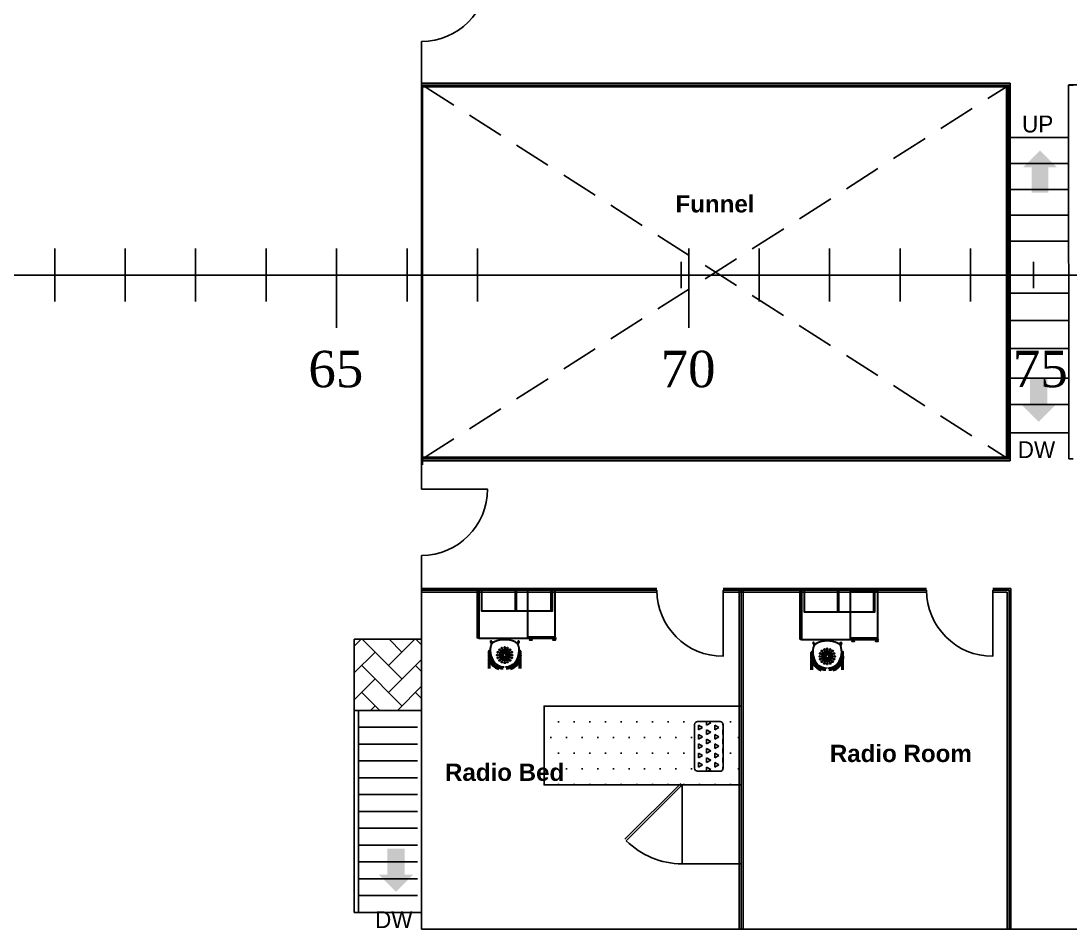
# Model space of a CAD drawing. Header units: millimetres. Extents: x 2592 to 2762, y 1632 to 1753.
# Drawn here: x 2659.65 to 2673.73, y 1659.13 to 1671.31 of the extents above; entities that cross this region are included whole.
import ezdxf

# ---------------------------------------------------------------- set-up
doc = ezdxf.new("R2010")
doc.units = ezdxf.units.MM
doc.linetypes.add('ASVLTYPE', pattern=[0.75, 0.5, -0.25])
for name, color, linetype in [('-1', 7, 'Continuous'), ('01', 7, 'Continuous'), ('15', 7, 'Continuous'), ('Layer3', 7, 'Continuous')]:
    doc.layers.add(name, color=color, linetype=linetype)
doc.layers.add('FURNITURE', color=7, linetype='Continuous', lineweight=30)
doc.layers.add('Layer4', color=7, linetype='Continuous', lineweight=30)
doc.styles.add('ASU', font='isocp.shx', dxfattribs={"height": 0.005})
doc.styles.add('holek', font='', dxfattribs={"height": 2})
doc.styles.get("Standard").update_dxf_attribs({"font": 'Arial.ttf'})
doc.styles.get('holek').set_extended_font_data('Vani')

msp = doc.modelspace()

# ---------------------------------------------------------------- hatches: boundary and pattern name
h = msp.add_hatch()
h.set_pattern_fill('DOTS', color=105, scale=0.132226, style=0)
h.set_pattern_definition([(180, (3465.99324, 1918.8345), (-0.10495441, 0.209908816), [0, -0.209908816])])
h.paths.add_polyline_path([(2666.676, 1661.06), (2669.321, 1661.06), (2669.321, 1662.118), (2666.676, 1662.118)])
h.paths.add_polyline_path([(2668.697, 1661.888, -0.414214), (2668.737, 1661.928), (2669.041, 1661.928, -0.414214), (2669.08, 1661.888), (2669.08, 1661.301, -0.414214), (2669.041, 1661.261), (2668.737, 1661.261, -0.414214), (2668.697, 1661.301)], flags=16)
h = msp.add_hatch()
h.set_pattern_fill('TRIANG', color=1, scale=0.013223, angle=-90, style=0)
h.set_pattern_definition([(210, (2633.68117, 1891.55651), (-0.109071806, 0.06297263), [0.062972646, -0.062972646]), (150, (2633.68117, 1891.55651), (-8e-09, 0.12594527), [0.062972646, -0.062972646]), (270, (2633.62663, 1891.58799), (-0.1090718, -0.06297264), [0.062972646, -0.062972646])])
h.paths.add_polyline_path([(2668.696, 1661.872, -0.414214), (2668.735, 1661.911), (2669.039, 1661.911, -0.414214), (2669.079, 1661.872), (2669.079, 1661.284, -0.414214), (2669.039, 1661.244), (2668.735, 1661.244, -0.414214), (2668.696, 1661.284)])
at = {"layer": '01'}
h = msp.add_hatch(dxfattribs=at)
h.set_pattern_fill('AR-HBONE', color=2, scale=0.0637, style=0)
h.set_pattern_definition([(45, (1838.68263, 1638.5197), (5e-16, 0.36034235), [0.76440155, -0.25480052]), (135, (1838.8628, 1638.69988), (5e-16, 0.36034235), [0.76440155, -0.25480052])])
h.paths.add_polyline_path([(2665.03, 1662.06), (2665.03, 1663.017), (2664.127, 1663.017), (2664.127, 1662.06)])
at = {"layer": 'Layer4'}
for points in [[(2673.218, 1669.008), (2673.444, 1669.008), (2673.444, 1669.347), (2673.557, 1669.347), (2673.331, 1669.573), (2673.105, 1669.347), (2673.218, 1669.347)], [(2673.43, 1666.511), (2673.198, 1666.511), (2673.198, 1666.164), (2673.083, 1666.164), (2673.314, 1665.932), (2673.546, 1666.164), (2673.43, 1666.164)], [(2664.802, 1660.205), (2664.571, 1660.205), (2664.571, 1659.857), (2664.455, 1659.857), (2664.686, 1659.626), (2664.918, 1659.857), (2664.802, 1659.857)]]:
    msp.add_hatch(color=256, dxfattribs=at).paths.add_polyline_path(points)

# ---------------------------------------------------------------- linework, layer by layer
at = {"layer": '-1', "color": 7}
for points in [[(2665.03, 1671.922), (2665.916, 1671.922, -0.413453), (2665.03, 1671.034)], [(2665.03, 1665.028), (2665.916, 1665.028, -0.413453), (2665.03, 1664.14)], [(2669.077, 1663.672), (2669.077, 1662.786, -0.413453), (2668.189, 1663.672)], [(2672.697, 1663.672), (2672.697, 1662.786, -0.413453), (2671.809, 1663.672)]]:
    msp.add_lwpolyline(points, format="xyb", dxfattribs=at)
for p, q in [((2665.041, 1670.475), (2672.931, 1670.475)), ((2665.041, 1665.354), (2665.041, 1670.45)), ((2672.917, 1670.45), (2665.041, 1670.45)), ((2665.041, 1670.425), (2672.881, 1670.425)), ((2672.881, 1670.425), (2672.881, 1665.46)), ((2672.931, 1670.475), (2672.931, 1665.41)), ((2673.929, 1670.455), (2673.716, 1670.455)), ((2673.775, 1670.451), (2673.716, 1670.451)), ((2673.718, 1665.663), (2673.716, 1670.451)), ((2672.907, 1669.745), (2673.718, 1669.745)), ((2672.907, 1669.397), (2673.718, 1669.397)), ((2672.907, 1669.05), (2673.718, 1669.05)), ((2672.907, 1668.703), (2673.718, 1668.703)), ((2660.107, 1667.902), (2660.107, 1668.256)), ((2661.053, 1667.902), (2661.053, 1668.256)), ((2661.998, 1667.902), (2661.998, 1668.256)), ((2662.944, 1667.902), (2662.944, 1668.256)), ((2663.889, 1667.902), (2663.889, 1668.256)), ((2664.835, 1667.902), (2664.835, 1668.256)), ((2665.781, 1667.902), (2665.781, 1668.256)), ((2668.617, 1667.902), (2668.617, 1668.256)), ((2669.563, 1667.902), (2669.563, 1668.256)), ((2670.508, 1667.902), (2670.508, 1668.256)), ((2671.454, 1667.902), (2671.454, 1668.256)), ((2672.4, 1667.902), (2672.4, 1668.256)), ((2672.909, 1668.355), (2673.719, 1668.355)), ((2668.515, 1667.725), (2668.515, 1668.079)), ((2673.243, 1667.725), (2673.243, 1668.079)), ((2660.107, 1667.902), (2660.107, 1667.548)), ((2661.053, 1667.902), (2661.053, 1667.548)), ((2661.998, 1667.902), (2661.998, 1667.548)), ((2662.944, 1667.902), (2662.944, 1667.548)), ((2663.889, 1667.902), (2663.889, 1667.548)), ((2664.835, 1667.902), (2664.835, 1667.548)), ((2665.781, 1667.902), (2665.781, 1667.548)), ((2668.617, 1667.902), (2668.617, 1667.548)), ((2669.563, 1667.902), (2669.563, 1667.548)), ((2670.508, 1667.902), (2670.508, 1667.548)), ((2671.454, 1667.902), (2671.454, 1667.548)), ((2672.4, 1667.902), (2672.4, 1667.548)), ((2663.889, 1667.548), (2663.889, 1667.195)), ((2668.617, 1667.548), (2668.617, 1667.195)), ((2673.718, 1667.66), (2672.907, 1667.66)), ((2673.718, 1667.29), (2672.907, 1667.29)), ((2673.718, 1666.916), (2672.907, 1666.916)), ((2673.718, 1666.518), (2672.907, 1666.518)), ((2673.718, 1666.165), (2672.907, 1666.165)), ((2673.718, 1665.784), (2672.907, 1665.784)), ((2672.881, 1665.46), (2665.03, 1665.46)), ((2672.931, 1665.41), (2665.03, 1665.41)), ((2668.189, 1663.697), (2665.03, 1663.697)), ((2668.189, 1663.647), (2665.03, 1663.647)), ((2671.809, 1663.697), (2669.077, 1663.697)), ((2671.809, 1663.647), (2669.077, 1663.647)), ((2669.296, 1663.672), (2669.296, 1659.127)), ((2669.346, 1663.672), (2669.346, 1659.127)), ((2672.942, 1663.697), (2672.697, 1663.697)), ((2672.892, 1663.647), (2672.697, 1663.647)), ((2672.892, 1659.127), (2672.892, 1663.647)), ((2672.942, 1659.127), (2672.942, 1663.697))]:
    msp.add_line(p, q)
at = {"linetype": 'ASVLTYPE'}
for p, q in [((2665.041, 1665.435), (2672.917, 1670.45)), ((2665.041, 1670.45), (2672.906, 1665.435))]:
    msp.add_line(p, q, dxfattribs=at)
at = {"ltscale": 5}
msp.add_line((2593.688, 1667.902), (2702.658, 1667.902), dxfattribs=at)
at = {"color": 0}
msp.add_line((2664.127, 1661.395), (2664.127, 1662.06), dxfattribs=at)
at = {"color": 2}
for p, q in [((2668.509, 1661.079), (2667.761, 1660.331)), ((2668.527, 1661.06), (2667.779, 1660.312)), ((2668.527, 1661.06), (2668.527, 1660.002)), ((2668.527, 1661.06), (2669.321, 1661.06)), ((2668.527, 1661.06), (2669.321, 1661.06)), ((2668.527, 1660.002), (2669.321, 1660.002))]:
    msp.add_line(p, q, dxfattribs=at)
msp.add_lwpolyline([(2664.127, 1663.017), (2665.03, 1663.017), (2665.03, 1662.06), (2664.127, 1662.06)], close=True, dxfattribs=at)
for points in [[(2664.127, 1661.395), (2664.127, 1662.06)], [(2664.127, 1662.06), (2665.03, 1662.06)], [(2664.183, 1660.479), (2664.183, 1662.06)], [(2664.183, 1661.834), (2664.974, 1661.834)], [(2664.183, 1661.608), (2664.974, 1661.608)], [(2664.127, 1659.35), (2664.127, 1661.395)], [(2664.183, 1661.383), (2664.974, 1661.383)], [(2664.183, 1661.157), (2664.974, 1661.157)], [(2664.183, 1660.931), (2664.974, 1660.931)], [(2664.183, 1659.35), (2664.183, 1660.805)], [(2664.183, 1660.705), (2664.974, 1660.705)], [(2664.183, 1660.479), (2664.974, 1660.479)], [(2664.183, 1660.253), (2664.974, 1660.253)], [(2664.183, 1660.028), (2664.974, 1660.028)], [(2664.183, 1659.802), (2664.974, 1659.802)], [(2664.183, 1659.802), (2664.974, 1659.802)], [(2664.183, 1659.576), (2664.974, 1659.576)], [(2665.03, 1659.35), (2664.127, 1659.35)]]:
    msp.add_lwpolyline(points)
msp.add_lwpolyline([(2669.321, 1661.06), (2666.676, 1661.06), (2666.676, 1662.118), (2669.321, 1662.118)], close=True)
at = {"color": 1}
msp.add_lwpolyline([(2668.696, 1661.284), (2668.696, 1661.872, -0.414214), (2668.735, 1661.911), (2669.039, 1661.911, -0.414214), (2669.079, 1661.872), (2669.079, 1661.284, -0.414214), (2669.039, 1661.244), (2668.735, 1661.244, -0.414214)], format="xyb", close=True, dxfattribs=at)
at = {"color": 2}
msp.add_arc((2668.527, 1661.06), 1.058, 225, 270, dxfattribs=at)
at = {"layer": '15'}
for points in [[(2672.917, 1665.435), (2672.917, 1666.983)], [(2672.917, 1662.769), (2672.917, 1663.672)]]:
    msp.add_lwpolyline(points, dxfattribs=at)
at = {"layer": 'FURNITURE', "color": 3}
for p, q in [((2665.799, 1663.028), (2666.841, 1663.028)), ((2670.129, 1663.011), (2671.17, 1663.011))]:
    msp.add_line(p, q, dxfattribs=at)
at = {"layer": 'FURNITURE', "color": 3, "ltscale": 0.1}
for p, q in [((2665.955, 1662.978), (2665.969, 1662.945)), ((2665.97, 1662.985), (2665.981, 1662.96)), ((2666.323, 1662.985), (2666.313, 1662.96)), ((2666.338, 1662.978), (2666.324, 1662.945)), ((2670.285, 1662.961), (2670.299, 1662.927)), ((2670.3, 1662.968), (2670.31, 1662.943)), ((2670.653, 1662.968), (2670.642, 1662.943)), ((2670.668, 1662.961), (2670.654, 1662.927)), ((2665.951, 1662.803), (2665.929, 1662.803)), ((2665.932, 1662.803), (2665.932, 1662.855)), ((2665.932, 1662.622), (2665.932, 1662.76)), ((2665.948, 1662.803), (2665.948, 1662.855)), ((2665.955, 1662.774), (2665.969, 1662.774)), ((2666.062, 1662.786), (2666.062, 1662.786)), ((2666.339, 1662.774), (2666.325, 1662.774)), ((2666.342, 1662.803), (2666.364, 1662.803)), ((2666.345, 1662.803), (2666.345, 1662.855)), ((2666.362, 1662.803), (2666.362, 1662.855)), ((2666.362, 1662.622), (2666.362, 1662.76)), ((2670.281, 1662.786), (2670.259, 1662.786)), ((2670.261, 1662.786), (2670.261, 1662.838)), ((2670.278, 1662.786), (2670.278, 1662.838)), ((2670.391, 1662.769), (2670.392, 1662.769)), ((2670.672, 1662.786), (2670.694, 1662.786)), ((2670.675, 1662.786), (2670.675, 1662.838)), ((2670.691, 1662.786), (2670.691, 1662.838)), ((2665.948, 1662.622), (2665.948, 1662.713)), ((2665.959, 1662.757), (2665.976, 1662.757)), ((2666.335, 1662.757), (2666.318, 1662.757)), ((2666.345, 1662.622), (2666.345, 1662.713)), ((2670.261, 1662.605), (2670.261, 1662.743)), ((2670.278, 1662.605), (2670.278, 1662.696)), ((2670.285, 1662.757), (2670.298, 1662.757)), ((2670.288, 1662.74), (2670.306, 1662.74)), ((2670.665, 1662.74), (2670.647, 1662.74)), ((2670.668, 1662.757), (2670.654, 1662.757)), ((2670.675, 1662.605), (2670.675, 1662.696)), ((2670.691, 1662.605), (2670.691, 1662.743))]:
    msp.add_line(p, q, dxfattribs=at)
at = {"layer": 'FURNITURE', "color": 3, "ltscale": 0.1, "flags": 128}
for points in [[(2665.783, 1663.028), (2665.783, 1663.689), (2665.799, 1663.689), (2665.799, 1663.028)], [(2666.788, 1663.689), (2665.835, 1663.689), (2665.835, 1663.398), (2666.788, 1663.398)], [(2666.823, 1663.046), (2666.823, 1663.672), (2666.453, 1663.672), (2666.453, 1663.046)], [(2670.112, 1663.011), (2670.112, 1663.672), (2670.129, 1663.672), (2670.129, 1663.011)], [(2671.117, 1663.672), (2670.165, 1663.672), (2670.165, 1663.381), (2671.117, 1663.381)], [(2671.153, 1663.029), (2671.153, 1663.654), (2670.783, 1663.654), (2670.783, 1663.029)], [(2666.821, 1663.045), (2666.456, 1663.045), (2666.456, 1663.028), (2666.821, 1663.028)], [(2671.151, 1663.028), (2670.785, 1663.028), (2670.785, 1663.011), (2671.151, 1663.011)]]:
    msp.add_lwpolyline(points, close=True, dxfattribs=at)
for points in [[(2666.286, 1663.689), (2666.286, 1663.398), (2666.303, 1663.398), (2666.303, 1663.689)], [(2666.771, 1663.398), (2666.771, 1663.689)], [(2670.616, 1663.672), (2670.616, 1663.381), (2670.633, 1663.381), (2670.633, 1663.672)], [(2671.101, 1663.381), (2671.101, 1663.672)]]:
    msp.add_lwpolyline(points, dxfattribs=at)
at = {"layer": 'FURNITURE', "color": 3, "ltscale": 0.1}
for points in [[(2666.483, 1663.024), (2666.483, 1663.028), (2666.509, 1663.028)], [(2666.509, 1663.008), (2666.509, 1663.002), (2666.483, 1663.002), (2666.483, 1663.008)], [(2666.509, 1663.028), (2666.509, 1663.024)], [(2666.799, 1663.024), (2666.799, 1663.028), (2666.826, 1663.028)], [(2666.826, 1663.008), (2666.826, 1663.002), (2666.799, 1663.002), (2666.799, 1663.008)], [(2670.812, 1663.007), (2670.812, 1663.011), (2670.839, 1663.011)], [(2670.839, 1662.991), (2670.839, 1662.985), (2670.812, 1662.985), (2670.812, 1662.991)], [(2670.839, 1663.011), (2670.839, 1663.007)], [(2671.129, 1663.007), (2671.129, 1663.011), (2671.155, 1663.011)], [(2671.155, 1662.991), (2671.155, 1662.985), (2671.129, 1662.985), (2671.129, 1662.991)]]:
    msp.add_lwpolyline(points, dxfattribs=at)
for centre, radius in [((2666.108, 1662.896), 0.00705), ((2666.147, 1662.904), 0.00705), ((2666.185, 1662.896), 0.00705), ((2666.045, 1662.802), 0.00705), ((2666.053, 1662.841), 0.00705), ((2666.053, 1662.764), 0.00705), ((2666.075, 1662.874), 0.00705), ((2666.071, 1662.802), 0.00308), ((2666.077, 1662.832), 0.00308), ((2666.077, 1662.773), 0.00308), ((2666.089, 1662.802), 0.00308), ((2666.093, 1662.856), 0.00308), ((2666.093, 1662.825), 0.00308), ((2666.093, 1662.78), 0.00308), ((2666.106, 1662.844), 0.00308), ((2666.106, 1662.761), 0.00308), ((2666.106, 1662.802), 0.00308), ((2666.109, 1662.818), 0.00308), ((2666.109, 1662.787), 0.00308), ((2666.118, 1662.873), 0.00308), ((2666.118, 1662.831), 0.00308), ((2666.118, 1662.774), 0.00308), ((2666.124, 1662.856), 0.00308), ((2666.125, 1662.81), 0.00308), ((2666.125, 1662.795), 0.00308), ((2666.131, 1662.84), 0.00308), ((2666.131, 1662.765), 0.00308), ((2666.133, 1662.821), 0.00308), ((2666.133, 1662.784), 0.00308), ((2666.147, 1662.878), 0.00308), ((2666.147, 1662.861), 0.00308), ((2666.147, 1662.843), 0.00308), ((2666.147, 1662.825), 0.00308), ((2666.147, 1662.78), 0.00308), ((2666.147, 1662.762), 0.00308), ((2666.16, 1662.821), 0.00308), ((2666.16, 1662.784), 0.00308), ((2666.162, 1662.84), 0.00308), ((2666.162, 1662.765), 0.00308), ((2666.168, 1662.81), 0.00308), ((2666.168, 1662.795), 0.00308), ((2666.169, 1662.856), 0.00308), ((2666.175, 1662.831), 0.00308), ((2666.175, 1662.774), 0.00308), ((2666.176, 1662.873), 0.00308), ((2666.184, 1662.818), 0.00308), ((2666.184, 1662.787), 0.00308), ((2666.187, 1662.802), 0.00308), ((2666.188, 1662.844), 0.00308), ((2666.188, 1662.761), 0.00308), ((2666.2, 1662.856), 0.00308), ((2666.2, 1662.825), 0.00308), ((2666.2, 1662.78), 0.00308), ((2666.205, 1662.802), 0.00308), ((2666.218, 1662.874), 0.00705), ((2666.217, 1662.832), 0.00308), ((2666.217, 1662.773), 0.00308), ((2666.222, 1662.802), 0.00308), ((2666.24, 1662.841), 0.00705), ((2666.24, 1662.764), 0.00705), ((2666.248, 1662.802), 0.00705), ((2670.375, 1662.785), 0.00705), ((2670.383, 1662.824), 0.00705), ((2670.405, 1662.857), 0.00705), ((2670.401, 1662.785), 0.00308), ((2670.406, 1662.814), 0.00308), ((2670.418, 1662.785), 0.00308), ((2670.423, 1662.839), 0.00308), ((2670.423, 1662.808), 0.00308), ((2670.423, 1662.763), 0.00308), ((2670.438, 1662.879), 0.00705), ((2670.435, 1662.826), 0.00308), ((2670.436, 1662.785), 0.00308), ((2670.439, 1662.801), 0.00308), ((2670.439, 1662.77), 0.00308), ((2670.447, 1662.855), 0.00308), ((2670.448, 1662.814), 0.00308), ((2670.454, 1662.839), 0.00308), ((2670.455, 1662.792), 0.00308), ((2670.455, 1662.778), 0.00308), ((2670.461, 1662.823), 0.00308), ((2670.463, 1662.804), 0.00308), ((2670.463, 1662.767), 0.00308), ((2670.476, 1662.887), 0.00705), ((2670.476, 1662.861), 0.00308), ((2670.476, 1662.843), 0.00308), ((2670.476, 1662.826), 0.00308), ((2670.476, 1662.762), 0.00308), ((2670.477, 1662.808), 0.00308), ((2670.49, 1662.804), 0.00308), ((2670.49, 1662.767), 0.00308), ((2670.492, 1662.823), 0.00308), ((2670.498, 1662.792), 0.00308), ((2670.498, 1662.778), 0.00308), ((2670.499, 1662.839), 0.00308), ((2670.505, 1662.855), 0.00308), ((2670.505, 1662.814), 0.00308), ((2670.515, 1662.879), 0.00705), ((2670.514, 1662.801), 0.00308), ((2670.514, 1662.77), 0.00308), ((2670.518, 1662.826), 0.00308), ((2670.517, 1662.785), 0.00308), ((2670.53, 1662.839), 0.00308), ((2670.53, 1662.808), 0.00308), ((2670.53, 1662.763), 0.00308), ((2670.535, 1662.785), 0.00308), ((2670.548, 1662.857), 0.00705), ((2670.546, 1662.814), 0.00308), ((2670.552, 1662.785), 0.00308), ((2670.57, 1662.824), 0.00705), ((2670.578, 1662.785), 0.00705), ((2666.075, 1662.731), 0.00705), ((2666.093, 1662.749), 0.00308), ((2666.108, 1662.709), 0.00705), ((2666.118, 1662.732), 0.00308), ((2666.124, 1662.749), 0.00308), ((2666.147, 1662.701), 0.00705), ((2666.147, 1662.744), 0.00308), ((2666.147, 1662.727), 0.00308), ((2666.169, 1662.749), 0.00308), ((2666.176, 1662.732), 0.00308), ((2666.185, 1662.709), 0.00705), ((2666.2, 1662.749), 0.00308), ((2666.218, 1662.731), 0.00705), ((2670.383, 1662.747), 0.00705), ((2670.405, 1662.714), 0.00705), ((2670.406, 1662.756), 0.00308), ((2670.423, 1662.732), 0.00308), ((2670.438, 1662.692), 0.00705), ((2670.435, 1662.744), 0.00308), ((2670.447, 1662.715), 0.00308), ((2670.448, 1662.757), 0.00308), ((2670.454, 1662.732), 0.00308), ((2670.461, 1662.748), 0.00308), ((2670.476, 1662.684), 0.00705), ((2670.476, 1662.745), 0.00308), ((2670.476, 1662.727), 0.00308), ((2670.476, 1662.71), 0.00308), ((2670.492, 1662.748), 0.00308), ((2670.499, 1662.732), 0.00308), ((2670.505, 1662.757), 0.00308), ((2670.505, 1662.715), 0.00308), ((2670.515, 1662.692), 0.00705), ((2670.518, 1662.744), 0.00308), ((2670.53, 1662.732), 0.00308), ((2670.548, 1662.714), 0.00705), ((2670.546, 1662.756), 0.00308), ((2670.57, 1662.747), 0.00705)]:
    msp.add_circle(centre, radius, dxfattribs=at)
for centre, radius, start, end in [((2666.202, 1662.863), 0.25, 166.4789, 224.9084), ((2665.963, 1662.982), 0.00837, 22.616, 202.616), ((2665.963, 1662.982), 0.00837, 22.616, 202.616), ((2666.045, 1662.9), 0.0881, 114.7896, 166.4789), ((2666.138, 1662.699), 0.31, 88.461, 114.7896), ((2666.155, 1662.699), 0.31, 65.2164, 91.545), ((2666.091, 1662.863), 0.25, 315.0976, 13.5271), ((2666.248, 1662.9), 0.0881, 13.5271, 65.2164), ((2666.331, 1662.982), 0.00837, 337.39, 157.39), ((2666.479, 1663.016), 0.00859, 292.6228, 67.3831), ((2666.512, 1663.016), 0.00859, 112.6228, 247.3831), ((2666.796, 1663.016), 0.00859, 292.6228, 67.3831), ((2666.829, 1663.016), 0.00859, 112.6228, 247.3831), ((2670.532, 1662.845), 0.25, 166.4789, 224.9084), ((2670.292, 1662.964), 0.00837, 22.616, 202.616), ((2670.292, 1662.964), 0.00837, 22.616, 202.616), ((2670.375, 1662.883), 0.0881, 114.7896, 166.4789), ((2670.468, 1662.682), 0.31, 88.461, 114.7896), ((2670.485, 1662.682), 0.31, 65.2164, 91.545), ((2670.421, 1662.845), 0.25, 315.0976, 13.5271), ((2670.578, 1662.883), 0.0881, 13.5271, 65.2164), ((2670.66, 1662.964), 0.00837, 337.39, 157.39), ((2670.809, 1662.999), 0.00859, 292.6228, 67.3831), ((2670.842, 1662.999), 0.00859, 112.6228, 247.3831), ((2671.126, 1662.999), 0.00859, 292.6228, 67.3831), ((2671.159, 1662.999), 0.00859, 112.6228, 247.3831), ((2665.929, 1662.802), 0.00176, 90.003, 180.0916), ((2666.126, 1662.802), 0.198, 180.09, 225.783), ((2665.94, 1662.855), 0.00837, 0.003, 180.003), ((2665.951, 1662.802), 0.00176, 0.1028, 90.003), ((2666.678, 1662.844), 0.727, 183.1997, 184.5579), ((2666.126, 1662.802), 0.173, 180.1028, 270.003), ((2666.16, 1662.807), 0.208, 185.7612, 198.3117), ((2666.168, 1662.802), 0.173, 270.003, 359.9031), ((2666.168, 1662.802), 0.198, 314.2229, 359.916), ((2666.133, 1662.807), 0.208, 341.6943, 354.2448), ((2665.615, 1662.844), 0.727, 355.4481, 356.8063), ((2666.342, 1662.802), 0.00176, 90.003, 179.9031), ((2666.353, 1662.855), 0.00837, 0.003, 180.003), ((2666.364, 1662.802), 0.00176, 0.1028, 90.003), ((2670.259, 1662.784), 0.00176, 90.003, 180.0916), ((2670.455, 1662.785), 0.198, 180.09, 225.783), ((2670.27, 1662.838), 0.00837, 0.003, 180.003), ((2670.281, 1662.784), 0.00176, 0.1028, 90.003), ((2671.008, 1662.827), 0.727, 183.1997, 184.5579), ((2670.455, 1662.785), 0.173, 180.1028, 270.003), ((2670.49, 1662.79), 0.208, 185.7612, 198.3117), ((2670.498, 1662.785), 0.173, 270.003, 359.9031), ((2670.498, 1662.785), 0.198, 314.2229, 359.916), ((2670.463, 1662.79), 0.208, 341.6943, 354.2448), ((2670.672, 1662.784), 0.00176, 90.003, 179.9031), ((2669.945, 1662.826), 0.727, 355.4481, 356.8063), ((2670.683, 1662.838), 0.00837, 0.003, 180.003), ((2670.694, 1662.784), 0.00176, 0.1028, 90.003), ((2666.156, 1662.81), 0.206, 199.5022, 213.1554), ((2666.141, 1662.805), 0.19, 214.4263, 231.0615), ((2666.126, 1662.802), 0.198, 225.783, 252.8629), ((2666.126, 1662.787), 0.166, 230.9975, 270.2948), ((2666.138, 1662.822), 0.176, 230.4481, 256.1736), ((2666.137, 1662.799), 0.154, 254.0644, 270.2379), ((2666.156, 1662.799), 0.154, 269.7681, 285.9415), ((2666.167, 1662.787), 0.166, 269.7111, 309.0085), ((2666.156, 1662.822), 0.176, 283.8324, 309.5578), ((2666.168, 1662.802), 0.198, 287.143, 314.2229), ((2666.152, 1662.805), 0.19, 308.9445, 325.5797), ((2666.137, 1662.81), 0.206, 326.8505, 340.5037), ((2670.486, 1662.793), 0.206, 199.5022, 213.1554), ((2670.471, 1662.788), 0.19, 214.4263, 231.0615), ((2670.455, 1662.785), 0.198, 225.783, 252.8629), ((2670.456, 1662.769), 0.166, 230.9975, 270.2948), ((2670.467, 1662.805), 0.176, 230.4481, 256.1736), ((2670.467, 1662.782), 0.154, 254.0644, 270.2379), ((2670.485, 1662.782), 0.154, 269.7681, 285.9415), ((2670.497, 1662.769), 0.166, 269.7111, 309.0085), ((2670.485, 1662.805), 0.176, 283.8324, 309.5578), ((2670.498, 1662.785), 0.198, 287.143, 314.2229), ((2670.482, 1662.788), 0.19, 308.9445, 325.5797), ((2670.467, 1662.793), 0.206, 326.8505, 340.5037)]:
    msp.add_arc(centre, radius, start, end, dxfattribs=at)
for p in [(2666.071, 1662.802), (2666.071, 1662.802), (2666.077, 1662.832), (2666.077, 1662.832), (2666.08, 1662.802), (2666.085, 1662.828), (2666.089, 1662.773), (2666.093, 1662.856), (2666.093, 1662.856), (2666.099, 1662.85), (2666.118, 1662.873), (2666.118, 1662.873), (2666.121, 1662.864), (2666.147, 1662.885), (2666.147, 1662.878), (2666.147, 1662.878), (2666.147, 1662.869), (2666.172, 1662.864), (2666.176, 1662.873), (2666.176, 1662.873), (2666.194, 1662.85), (2666.2, 1662.856), (2666.2, 1662.856), (2666.204, 1662.773), (2666.214, 1662.802), (2666.217, 1662.832), (2666.217, 1662.832), (2666.222, 1662.802), (2666.222, 1662.802), (2666.229, 1662.802), (2670.401, 1662.785), (2670.401, 1662.785), (2670.406, 1662.814), (2670.406, 1662.814), (2670.409, 1662.785), (2670.415, 1662.811), (2670.423, 1662.839), (2670.423, 1662.839), (2670.429, 1662.833), (2670.447, 1662.855), (2670.447, 1662.855), (2670.451, 1662.847), (2670.476, 1662.868), (2670.476, 1662.861), (2670.476, 1662.861), (2670.476, 1662.852), (2670.502, 1662.847), (2670.505, 1662.855), (2670.505, 1662.855), (2670.524, 1662.833), (2670.53, 1662.839), (2670.53, 1662.839), (2670.543, 1662.785), (2670.546, 1662.814), (2670.546, 1662.814), (2670.552, 1662.785), (2670.552, 1662.785), (2670.559, 1662.785), (2666.117, 1662.741), (2666.117, 1662.741), (2666.121, 1662.741), (2666.146, 1662.744), (2666.172, 1662.749), (2666.172, 1662.741), (2666.175, 1662.741), (2666.175, 1662.741), (2666.194, 1662.755), (2666.2, 1662.749), (2666.2, 1662.749), (2670.419, 1662.756), (2670.447, 1662.724), (2670.447, 1662.724), (2670.451, 1662.723), (2670.476, 1662.727), (2670.502, 1662.732), (2670.502, 1662.723), (2670.505, 1662.724), (2670.505, 1662.724), (2670.524, 1662.738), (2670.53, 1662.732), (2670.53, 1662.732), (2670.534, 1662.756)]:
    msp.add_point(p, dxfattribs=at)
at = {"layer": 'Layer3', "color": 0}
for p, q in [((2665.03, 1665.028), (2665.03, 1671.034)), ((2672.906, 1665.435), (2672.906, 1670.45)), ((2672.917, 1670.45), (2672.917, 1665.435)), ((2665.03, 1659.127), (2665.03, 1664.14)), ((2672.917, 1663.672), (2672.917, 1659.127)), ((2665.03, 1659.127), (2672.917, 1659.127))]:
    msp.add_line(p, q, dxfattribs=at)
at = {"layer": 'Layer3'}
for p, q in [((2673.718, 1665.663), (2673.718, 1665.435)), ((2665.03, 1665.435), (2672.917, 1665.435)), ((2673.718, 1665.435), (2673.776, 1665.435)), ((2665.03, 1663.672), (2668.189, 1663.672)), ((2669.077, 1663.672), (2671.809, 1663.672)), ((2669.321, 1663.672), (2669.321, 1659.127)), ((2672.697, 1663.672), (2672.917, 1663.672)), ((2672.906, 1659.127), (2678.189, 1659.127))]:
    msp.add_line(p, q, dxfattribs=at)

# ---------------------------------------------------------------- texts
at = {"color": 2, "char_height": 0.2258, "width": 0.80247, "style": 'holek'}
for s, insert, attachment_point in [('UP', (2673.091, 1669.812), 7), ('DW', (2673.033, 1665.672), 1), ('DW', (2664.406, 1659.365), 1)]:
    msp.add_mtext(s, dxfattribs=dict(at, insert=insert, attachment_point=attachment_point))
at = {"char_height": 0.48854, "width": 4.98215, "attachment_point": 5, "style": 'ASU'}
for s, insert in [('{\\fTimes New Roman|b0|i0|c0|p18;65}', (2663.88, 1666.637)), ('{\\fTimes New Roman|b0|i0|c0|p18;70}', (2668.608, 1666.637)), ('{\\fTimes New Roman|b0|i0|c0|p18;75}', (2673.336, 1666.638))]:
    msp.add_mtext(s, dxfattribs=dict(at, insert=insert))
at = {"layer": '15', "char_height": 0.23164, "attachment_point": 1}
for s, width, insert in [('{\\fArial|b1|i0|c0|p34;Funnel}', 1.80616, (2668.439, 1668.973)), ('{\\fArial|b1|i0|c0|p34;Radio Room}', 4.53817, (2670.511, 1661.599)), ('{\\fArial|b1|i0|c0|p34;Radio Bed}', 4.53817, (2665.345, 1661.346))]:
    msp.add_mtext_dynamic_manual_height_columns(s, width=width, gutter_width=38.861, heights=[0], dxfattribs=dict(at, insert=insert))

doc.saveas('drawing.dxf')
